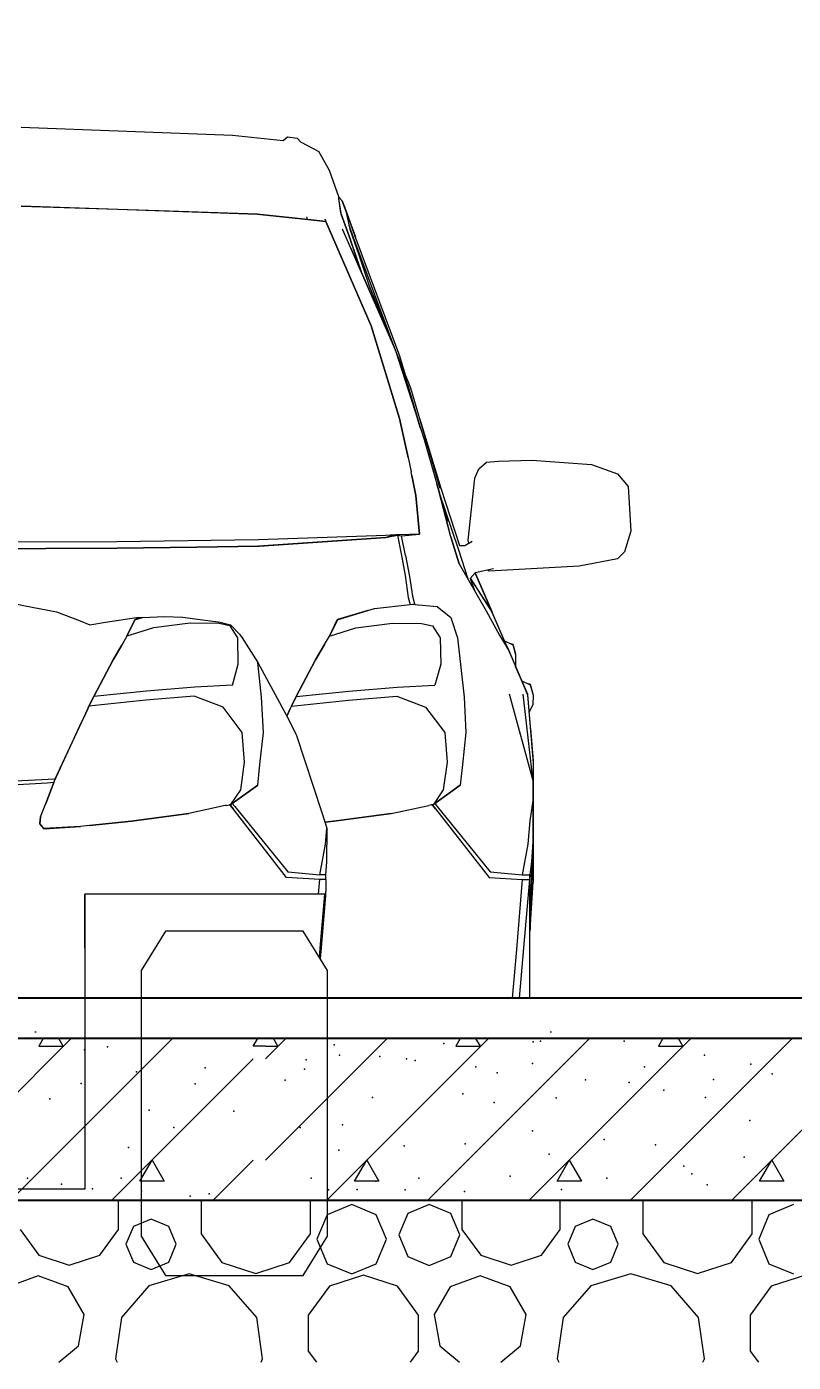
# Model space of a CAD drawing. Header units: millimetres. Extents: x 18162 to 7085488, y 72188 to 247925.
# Drawn here: x 4253087 to 4254033, y 100003 to 101653 of the extents above; entities that cross this region are included whole.
import ezdxf

# ---------------------------------------------------------------- set-up
doc = ezdxf.new("R2010")
doc.units = ezdxf.units.MM
doc.header["$MEASUREMENT"] = 0
doc.layers.add('Interior - Furniture', color=7, linetype='Continuous')
doc.layers.add('Structural - Bearing', color=7, linetype='Continuous')
doc.styles.add('GENERATED_STYLE_3', font='', dxfattribs={"width": 0.8})
doc.styles.get('GENERATED_STYLE_3').set_extended_font_data('ISOCPEUR MON')
doc.dimstyles.new('GENERATED_STYLE__12', dxfattribs={"dimtxt": 330.000007, "dimasz": 171, "dimexe": 0.18, "dimexo": 150, "dimgap": 0, "dimtad": 1, "dimdec": 0, "dimzin": 0, "dimdsep": 46, "dimtxsty": 'GENERATED_STYLE_3', "dimblk": 'ARROWHEAD_2', "dimblk1": 'ARROWHEAD_2', "dimblk2": 'ARROWHEAD_2', "dimcen": 0.09, "dimclrd": 13, "dimclre": 13, "dimclrt": 13, "dimadec": 0, "dimazin": 0, "dimtfac": 1, "dimtdec": 4, "dimtmove": 0, "dimatfit": 3, "dimfxl": 1, "dimtolj": 1, "dimtzin": 0, "dimarcsym": 0})

# ---------------------------------------------------------------- blocks, each defined once
blk = doc.blocks.new('*X1493', base_point=(4294986.6, 104752.7))
at = {"layer": 'Structural - Bearing', "color": 7, "linetype": 'Continuous', "lineweight": 9}
for p, q in [((4253199.9, 100166.9), (4253199.9, 100202.7)), ((4253301.9, 100202.7), (4253301.9, 100161.4)), ((4253436.9, 100161.4), (4253436.9, 100202.7)), ((4253624, 100202.7), (4253624, 100166.9)), ((4253745.4, 100166.9), (4253745.4, 100202.7)), ((4253847.4, 100202.7), (4253847.4, 100161.4)), ((4253982.4, 100161.4), (4253982.4, 100202.7)), ((4253487.9, 100197.6), (4253457.6, 100185)), ((4253518.2, 100185), (4253487.9, 100197.6)), ((4253557.1, 100186.6), (4253546, 100160)), ((4253583.7, 100197.6), (4253557.1, 100186.6)), ((4253610.2, 100186.6), (4253583.7, 100197.6)), ((4253621.3, 100160), (4253610.2, 100186.6)), ((4254033.5, 100197.6), (4254003.1, 100185)), ((4253218.3, 100170.4), (4253209.2, 100148.5)), ((4253240.2, 100179.5), (4253218.3, 100170.4)), ((4253262.1, 100170.4), (4253240.2, 100179.5)), ((4253271.2, 100148.5), (4253262.1, 100170.4)), ((4253457.6, 100185), (4253445, 100154.7)), ((4253530.8, 100154.7), (4253518.2, 100185)), ((4253763.8, 100170.4), (4253754.8, 100148.5)), ((4253785.8, 100179.5), (4253763.8, 100170.4)), ((4253807.7, 100170.4), (4253785.8, 100179.5)), ((4253816.8, 100148.5), (4253807.7, 100170.4)), ((4254003.1, 100185), (4253990.6, 100154.7)), ((4253078.4, 100166.9), (4253101.6, 100135)), ((4253176.7, 100135), (4253199.9, 100166.9)), ((4253301.9, 100161.4), (4253327.7, 100125.9)), ((4253411.1, 100125.9), (4253436.9, 100161.4)), ((4253445, 100154.7), (4253457.6, 100124.4)), ((4253518.2, 100124.4), (4253530.8, 100154.7)), ((4253546, 100160), (4253557.1, 100133.4)), ((4253610.2, 100133.4), (4253621.3, 100160)), ((4253624, 100166.9), (4253647.2, 100135)), ((4253722.2, 100135), (4253745.4, 100166.9)), ((4253847.4, 100161.4), (4253873.2, 100125.9)), ((4253956.6, 100125.9), (4253982.4, 100161.4)), ((4253990.6, 100154.7), (4254003.1, 100124.4)), ((4253209.2, 100148.5), (4253218.3, 100126.5)), ((4253262.1, 100126.5), (4253271.2, 100148.5)), ((4253754.8, 100148.5), (4253763.8, 100126.5)), ((4253807.7, 100126.5), (4253816.8, 100148.5)), ((4253101.6, 100135), (4253139.1, 100122.8)), ((4253139.1, 100122.8), (4253176.7, 100135)), ((4253218.3, 100126.5), (4253240.2, 100117.5)), ((4253240.2, 100117.5), (4253262.1, 100126.5)), ((4253327.7, 100125.9), (4253369.4, 100112.4)), ((4253369.4, 100112.4), (4253411.1, 100125.9)), ((4253457.6, 100124.4), (4253487.9, 100111.8)), ((4253487.9, 100111.8), (4253518.2, 100124.4)), ((4253557.1, 100133.4), (4253583.7, 100122.4)), ((4253583.7, 100122.4), (4253610.2, 100133.4)), ((4253647.2, 100135), (4253684.7, 100122.8)), ((4253684.7, 100122.8), (4253722.2, 100135)), ((4253763.8, 100126.5), (4253785.8, 100117.5)), ((4253785.8, 100117.5), (4253807.7, 100126.5)), ((4253873.2, 100125.9), (4253914.9, 100112.4)), ((4253914.9, 100112.4), (4253956.6, 100125.9)), ((4254003.1, 100124.4), (4254033.5, 100111.8)), ((4253100.9, 100109.4), (4253063.9, 100096)), ((4253137.9, 100096), (4253100.9, 100109.4)), ((4253287.1, 100111.8), (4253237.4, 100097.2)), ((4253336.7, 100097.2), (4253287.1, 100111.8)), ((4253502.4, 100110.2), (4253460.3, 100096.6)), ((4253544.5, 100096.6), (4253502.4, 100110.2)), ((4253646.5, 100109.4), (4253609.5, 100096)), ((4253683.4, 100096), (4253646.5, 100109.4)), ((4253832.6, 100111.8), (4253783, 100097.2)), ((4253882.3, 100097.2), (4253832.6, 100111.8)), ((4254048, 100110.2), (4254005.9, 100096.6)), ((4253157.6, 100061.9), (4253137.9, 100096)), ((4253237.4, 100097.2), (4253203.5, 100058.1)), ((4253370.6, 100058.1), (4253336.7, 100097.2)), ((4253460.3, 100096.6), (4253434.3, 100060.8)), ((4253570.5, 100060.8), (4253544.5, 100096.6)), ((4253609.5, 100096), (4253589.8, 100061.9)), ((4253703.1, 100061.9), (4253683.4, 100096)), ((4253783, 100097.2), (4253749.1, 100058.1)), ((4253916.1, 100058.1), (4253882.3, 100097.2)), ((4254005.9, 100096.6), (4253979.9, 100060.8)), ((4253150.7, 100023.1), (4253157.6, 100061.9)), ((4253203.5, 100058.1), (4253196.2, 100006.9)), ((4253377.9, 100006.9), (4253370.6, 100058.1)), ((4253434.3, 100060.8), (4253434.3, 100016.6)), ((4253570.5, 100016.6), (4253570.5, 100060.8)), ((4253589.8, 100061.9), (4253596.6, 100023.1)), ((4253696.3, 100023.1), (4253703.1, 100061.9)), ((4253749.1, 100058.1), (4253741.7, 100006.9)), ((4253923.5, 100006.9), (4253916.1, 100058.1)), ((4253979.9, 100060.8), (4253979.9, 100016.6)), ((4253126.4, 100002.7), (4253150.7, 100023.1)), ((4253596.6, 100023.1), (4253621, 100002.7)), ((4253671.9, 100002.7), (4253696.3, 100023.1)), ((4253196.2, 100006.9), (4253198.1, 100002.7)), ((4253376, 100002.7), (4253377.9, 100006.9)), ((4253434.3, 100016.6), (4253444.4, 100002.7)), ((4253560.4, 100002.7), (4253570.5, 100016.6)), ((4253741.7, 100006.9), (4253743.7, 100002.7)), ((4253921.6, 100002.7), (4253923.5, 100006.9)), ((4253979.9, 100016.6), (4253990, 100002.7))]:
    blk.add_line(p, q, dxfattribs=at)
blk = doc.blocks.new('*X1495', base_point=(4294986.6, 104752.7))
at = {"layer": 'Structural - Bearing', "color": 7, "linetype": 'Continuous', "lineweight": 9}
for p, q in [((4252941.5, 100202.7), (4253141.5, 100402.7)), ((4253066.5, 100202.7), (4253266.5, 100402.7)), ((4253106.9, 100402.7), (4253101.5, 100393.3)), ((4253131.5, 100393.3), (4253126.1, 100402.7)), ((4253366.4, 100393.3), (4253371.9, 100402.7)), ((4253381.5, 100252.6), (4253531.6, 100402.7)), ((4253381.5, 100377.6), (4253406.6, 100402.7)), ((4253396.7, 100393.3), (4253391.2, 100402.7)), ((4253456.6, 100202.7), (4253656.6, 100402.7)), ((4253581.6, 100202.7), (4253781.6, 100402.7)), ((4253622, 100402.7), (4253616.6, 100393.3)), ((4253646.7, 100393.3), (4253641.2, 100402.7)), ((4253706.6, 100202.7), (4253906.6, 100402.7)), ((4253831.6, 100202.7), (4254031.6, 100402.7)), ((4253872, 100402.7), (4253866.6, 100393.3)), ((4253896.7, 100393.3), (4253891.2, 100402.7)), ((4253956.6, 100202.7), (4254156.6, 100402.7)), ((4253101.5, 100393.3), (4253131.5, 100393.3)), ((4253381.5, 100393.3), (4253366.4, 100393.3)), ((4253381.5, 100393.3), (4253396.7, 100393.3)), ((4253616.6, 100393.3), (4253646.7, 100393.3)), ((4253866.6, 100393.3), (4253896.7, 100393.3)), ((4253191.5, 100202.7), (4253366.4, 100377.6)), ((4253226.3, 100226.6), (4253241.4, 100252.6)), ((4253241.4, 100252.6), (4253256.3, 100226.6)), ((4253316.5, 100202.7), (4253366.4, 100252.6)), ((4253491.4, 100226.6), (4253506.5, 100252.6)), ((4253506.5, 100252.6), (4253521.5, 100226.6)), ((4253741.4, 100226.6), (4253756.5, 100252.6)), ((4253756.5, 100252.6), (4253771.5, 100226.6)), ((4253991.4, 100226.6), (4254006.5, 100252.6)), ((4254006.5, 100252.6), (4254021.5, 100226.6)), ((4253256.3, 100226.6), (4253226.3, 100226.6)), ((4253521.5, 100226.6), (4253491.4, 100226.6)), ((4253771.5, 100226.6), (4253741.4, 100226.6)), ((4254021.5, 100226.6), (4253991.4, 100226.6))]:
    blk.add_line(p, q, dxfattribs=at)
for p in [(4253997.4, 100402.6), (4253158.1, 100388.7), (4253186.4, 100392.6), (4253466.2, 100395.1), (4253601.5, 100396.4), (4253711.8, 100398.6), (4253720.8, 100399.5), (4253824.3, 100399.5), (4253431.8, 100376.3), (4253472.7, 100382.3), (4253522.5, 100380.7), (4253555.5, 100377.8), (4253566.3, 100375.5), (4253641.1, 100367.9), (4253710.9, 100372), (4253849.4, 100367.9), (4253923.4, 100382.3), (4253980.8, 100371.1), (4253222, 100361.5), (4253307.1, 100366.5), (4253405.7, 100351.3), (4253429.6, 100364.7), (4253667.3, 100360.4), (4253776.4, 100351.6), (4253934.6, 100352.3), (4254007.1, 100359.1), (4253153.8, 100347.1), (4253294.5, 100346.9), (4253625, 100334.6), (4253830.5, 100348.5), (4253873.2, 100339.1), (4253115.2, 100328.4), (4253513.7, 100329.9), (4253663.8, 100323.9), (4253740.4, 100329.4), (4253924.8, 100329.9), (4253237.8, 100314.2), (4253342.4, 100312.9), (4253268.2, 100292.8), (4253424.1, 100292.8), (4253476.5, 100296), (4253711, 100288.5), (4253979.3, 100301.3), (4253552.5, 100270.2), (4253628.1, 100272.7), (4253799.5, 100278.1), (4253862.9, 100271.5), (4253212.5, 100268.1), (4253472, 100265), (4253731.5, 100259.9), (4253972.3, 100256.1), (4253898.1, 100244.9), (4253907.9, 100235.4), (4253087.4, 100230.1), (4253129.5, 100222.8), (4253203.3, 100230.1), (4253438, 100230.1), (4253517.8, 100226.4), (4253570.9, 100230.1), (4253683.4, 100232.5), (4253802.7, 100230.1), (4253926.7, 100221.9), (4253167.7, 100217.1), (4253228.4, 100214.1), (4253288.3, 100207.8), (4253311.7, 100210.8), (4253459.4, 100215.8), (4253494.6, 100216.1), (4253553.9, 100215.6), (4253627.2, 100213.6), (4253747, 100216.1)]:
    blk.add_point(p, dxfattribs=at)
blk = doc.blocks.new('*D1582', base_point=(4294986.6, 104752.7))
at = {"color": 12, "linetype": 'Continuous', "lineweight": 35}
for p, q in [((4242680.2, 104817.7), (4242905.2, 104687.8)), ((4242680.2, 100067.7), (4242905.2, 99937.8))]:
    blk.add_line(p, q, dxfattribs=at)
at = {"color": 13, "linetype": 'Continuous', "lineweight": 13}
for p, q in [((4244092.8, 104752.7), (4242623.9, 104752.7)), ((4242792.7, 100002.7), (4242792.7, 104752.7)), ((4242961.4, 100002.7), (4242623.9, 100002.7)), ((4242792.7, 99892.7), (4242792.7, 100002.7))]:
    blk.add_line(p, q, dxfattribs=at)
at = {"color": 13, "lineweight": 13, "char_height": 330, "attachment_point": 7, "rotation": 90, "style": 'GENERATED_STYLE_3'}
for s, insert in [('\\A1;{\\pql;\\fISOCPEUR MON|b0|i0|c0|p0;\\W0.800000;600}', (4242822.5, 104134.4)), ('\\A1;{\\pql;\\fISOCPEUR MON|b0|i0|c0|p0;\\W0.800000;4,750}', (4242888.3, 101672.9))]:
    blk.add_mtext(s, dxfattribs=dict(at, insert=insert))
blk = doc.blocks.new('ARROWHEAD_2')
at = {"color": 0, "linetype": 'Continuous', "lineweight": 0}
for p, q in [((-0.3781, -0.655), (0.3781, 0.655)), ((0, 0), (-1, 0))]:
    blk.add_line(p, q, dxfattribs=at)
blk = doc.blocks.new('*D1584', base_point=(4294986.6, 104752.7))
at = {"color": 12, "linetype": 'Continuous', "lineweight": 35}
for p, q in [((4241780.2, 105417.7), (4242005.2, 105287.8)), ((4241780.2, 100067.7), (4242005.2, 99937.8))]:
    blk.add_line(p, q, dxfattribs=at)
at = {"color": 13, "linetype": 'Continuous', "lineweight": 13}
for p, q in [((4241892.7, 100002.7), (4241892.7, 105352.7)), ((4242863.1, 100002.7), (4241723.9, 100002.7)), ((4241892.7, 99892.7), (4241892.7, 100002.7))]:
    blk.add_line(p, q, dxfattribs=at)
at = {"color": 13, "lineweight": 13, "insert": (4241988.3, 102262.7), "char_height": 330, "attachment_point": 7, "rotation": 90, "style": 'GENERATED_STYLE_3'}
blk.add_mtext('\\A1;{\\pql;\\fISOCPEUR MON|b0|i0|c0|p0;\\W0.800000;5,350}', dxfattribs=at)

msp = doc.modelspace()

# ---------------------------------------------------------------- hatches: boundary and pattern name
at = {"layer": 'Structural - Bearing', "linetype": 'Continuous', "lineweight": 9}
h = msp.add_hatch(dxfattribs=at)
h.set_pattern_fill('Lightweight_Concrete_0003', style=0, pattern_type=2)
h.set_pattern_definition([(0, (4294986.6, 104752.7), (0, 1169.134), [73.125, -601.875]), (0, (4295324.1, 105337.3), (0, 1169.134), [73.125, -601.875]), (60, (4294986.6, 104752.7), (-1012.5, 584.567), [73.125, -601.875]), (60, (4295661.6, 104752.7), (-1012.5, 584.567), [73.125, -601.875]), (120, (4295059.7, 104752.7), (1012.5, 584.567), [73.125, -601.875]), (120, (4295734.7, 104752.7), (1012.5, 584.567), [73.125, -601.875]), (0, (4294986.58, 104865.2), (0, 225), [0, -225, 0, -337.5]), (45, (4295099.08, 104865.2), (-159.099, 159.099), [0, -168.75, 0, -281.25])])
h.paths.add_polyline_path([(4250763.1, 100402.7), (4256912.9, 100402.7), (4256912.9, 100452.7), (4250763.1, 100452.7)])

# ---------------------------------------------------------------- linework, layer by layer
at = {"layer": 'Interior - Furniture', "color": 7, "linetype": 'Continuous', "lineweight": 13}
for p, q in [((4253079.9, 101528.9), (4253340.6, 101518.9)), ((4253340.6, 101518.9), (4253403.2, 101512.4)), ((4253403.1, 101512.4), (4253408.8, 101516.7)), ((4253408.8, 101516.7), (4253420.4, 101515.3)), ((4253420.4, 101515.3), (4253425.6, 101510)), ((4253425.5, 101510.1), (4253447.2, 101498.6)), ((4253460.4, 101475.3), (4253447.2, 101498.6)), ((4253472.1, 101442.7), (4253460.4, 101475.3)), ((4253474.6, 101422.8), (4253471.8, 101440.6)), ((4253471.9, 101440.8), (4253472, 101442.2)), ((4253476.1, 101437.9), (4253472, 101442.2)), ((4253472.1, 101442.7), (4253472.1, 101442.1)), ((4253472.1, 101442.5), (4253476.1, 101438)), ((4253079.9, 101431.4), (4253199.1, 101427.3)), ((4253199.1, 101427.2), (4253079.9, 101431.3)), ((4253199.1, 101427.3), (4253371.3, 101421.3)), ((4253262.6, 101425.1), (4253199.2, 101427.2)), ((4253371.3, 101421.3), (4253262.6, 101425.1)), ((4253474.9, 101422.5), (4253472.1, 101440.1)), ((4253476.1, 101438), (4253476.1, 101437.9)), ((4253476.1, 101438), (4253476.2, 101437.7)), ((4253481.5, 101423.4), (4253476.1, 101437.9)), ((4253476.2, 101437.7), (4253480.4, 101427)), ((4253480.4, 101427), (4253487.3, 101407.7)), ((4253480.4, 101427), (4253480.5, 101426.2)), ((4253371.3, 101421.3), (4253433.6, 101414.7)), ((4253433.6, 101414.8), (4253371.3, 101421.3)), ((4253433.5, 101414.8), (4253432.4, 101418)), ((4253456.1, 101412.3), (4253433.5, 101414.8)), ((4253456.1, 101412.4), (4253433.6, 101414.8)), ((4253433.6, 101414.7), (4253456.1, 101412.4)), ((4253454.9, 101415.7), (4253456.1, 101412.3)), ((4253456.1, 101412.4), (4253512.1, 101283.5)), ((4253512.1, 101283.5), (4253456.1, 101412.4)), ((4253474.8, 101421.9), (4253474.7, 101422.2)), ((4253486.5, 101389.5), (4253475, 101421.5)), ((4253475, 101421.5), (4253486.5, 101389.5)), ((4253481.2, 101423.2), (4253485.7, 101402.9)), ((4253482.6, 101420.4), (4253481.5, 101423.4)), ((4253491.9, 101395.1), (4253482.6, 101420.4)), ((4253492.8, 101392.7), (4253482.6, 101420.4)), ((4253490.7, 101391.2), (4253484.7, 101407.4)), ((4253476.2, 101403), (4253533.4, 101272.6)), ((4253485.7, 101402.9), (4253496.1, 101372.5)), ((4253542.4, 101251.9), (4253490.7, 101391.2)), ((4253547.2, 101246), (4253491.9, 101395.1)), ((4253500.4, 101348.6), (4253486.5, 101389.3)), ((4253486.5, 101389.3), (4253500.5, 101348.1)), ((4253486.5, 101380.2), (4253532.7, 101274.2)), ((4253496.1, 101372.5), (4253509.1, 101334)), ((4253500.9, 101347.1), (4253500.4, 101348.6)), ((4253500.5, 101348.1), (4253500.7, 101347.5)), ((4253509.1, 101334), (4253560.6, 101206.8)), ((4253512.1, 101283.5), (4253546.9, 101168.8)), ((4253546.9, 101168.8), (4253512.1, 101283.5)), ((4253533.4, 101272.6), (4253542, 101252.8)), ((4253542, 101252.8), (4253577.3, 101142.7)), ((4253542, 101252.8), (4253557.5, 101208.3)), ((4253554.5, 101221.9), (4253547.2, 101246)), ((4253554.4, 101222.3), (4253547.2, 101246)), ((4253572.4, 101157.9), (4253557.5, 101208.3)), ((4253557.5, 101208.3), (4253572.9, 101156.5)), ((4253560.6, 101206.8), (4253596.8, 101082.8)), ((4253546.9, 101168.8), (4253557.5, 101120.5)), ((4253557.5, 101120.5), (4253546.9, 101168.8)), ((4253547.3, 101167.2), (4253547.3, 101167.1)), ((4253572, 101167.9), (4253597.8, 101082.8)), ((4253577.3, 101142.7), (4253593.1, 101088)), ((4253557.5, 101120.5), (4253561.3, 101103.1)), ((4253644.7, 101106.6), (4253654.4, 101114.7)), ((4253654.4, 101114.7), (4253669.2, 101116.3)), ((4253669.2, 101116.3), (4253710.4, 101117.2)), ((4253710.4, 101117.2), (4253784.1, 101111.9)), ((4253784.1, 101111.9), (4253816.1, 101100.4)), ((4253562.2, 101098.4), (4253561.3, 101103.1)), ((4253562.2, 101098.4), (4253567, 101073.6)), ((4253567, 101073.6), (4253562.2, 101098.4)), ((4253631.7, 101018.6), (4253640, 101095.1)), ((4253640, 101095.1), (4253644.7, 101106.6)), ((4253816.1, 101100.4), (4253829.4, 101084.8)), ((4253593.1, 101088), (4253593, 101088.5)), ((4253606, 101041.7), (4253593.1, 101088)), ((4253593.1, 101088), (4253593.1, 101088)), ((4253593.1, 101088), (4253595.4, 101079.3)), ((4253609.8, 101023.9), (4253595.4, 101079.3)), ((4253595.4, 101079.3), (4253610, 101023.2)), ((4253597.8, 101082.8), (4253620.9, 101012.1)), ((4253829.4, 101084.8), (4253832.7, 101029.5)), ((4253567, 101073.6), (4253571.7, 101025.9)), ((4253571.7, 101025.9), (4253567, 101073.6)), ((4253620.1, 101006.1), (4253596.3, 101076.6)), ((4253832.7, 101029.5), (4253824.8, 101004)), ((4253074.6, 101016.6), (4253197.9, 101017)), ((4253197.9, 101017), (4253372.9, 101019.2)), ((4253372.9, 101019.2), (4253530, 101024.9)), ((4253530, 101022), (4253372.9, 101010.9)), ((4253373.5, 101010.9), (4253530, 101022)), ((4253530, 101024.9), (4253535.8, 101025.2)), ((4253535.8, 101023.3), (4253530, 101022)), ((4253530, 101022), (4253535.8, 101022.9)), ((4253535.8, 101025.2), (4253542.3, 101025.6)), ((4253542.3, 101024.5), (4253535.8, 101023.3)), ((4253535.8, 101022.9), (4253542.2, 101024.2)), ((4253542.2, 101024.2), (4253544.6, 101024.8)), ((4253542.3, 101025.6), (4253547.3, 101025.7)), ((4253547.3, 101025.2), (4253542.3, 101024.5)), ((4253544.6, 101024.8), (4253548.8, 101001.6)), ((4253544.6, 101024.8), (4253549.4, 101023.7)), ((4253547.3, 101025.7), (4253571.7, 101025.9)), ((4253571.7, 101025.9), (4253547.3, 101025.2)), ((4253549.4, 101023.7), (4253571.7, 101025.9)), ((4253554.2, 100999.4), (4253549.4, 101023.7)), ((4253610, 101023.2), (4253610.1, 101022.8)), ((4253610.1, 101022.8), (4253610.1, 101023)), ((4253614.9, 101007.7), (4253610.1, 101022.8)), ((4253610.1, 101022.8), (4253614.9, 101007.7)), ((4253620.8, 101012.1), (4253627.5, 101011.8)), ((4253627.5, 101011.8), (4253636.7, 101017.4)), ((4253632.5, 101014.8), (4253631.7, 101018.6)), ((4253074.6, 101008.2), (4253110.1, 101008.3)), ((4253197.9, 101008.6), (4253110.1, 101008.3)), ((4253110.1, 101008.3), (4253197.9, 101008.6)), ((4253296.8, 101009.9), (4253197.9, 101008.6)), ((4253197.9, 101008.6), (4253296.8, 101009.9)), ((4253372.9, 101010.9), (4253296.8, 101009.9)), ((4253296.8, 101009.9), (4253372.9, 101010.9)), ((4253372.9, 101010.9), (4253373.5, 101010.9)), ((4253548.8, 101001.6), (4253553.8, 100974.9)), ((4253554.2, 100999.4), (4253559.3, 100973.5)), ((4253620.7, 100989.3), (4253614.9, 101007.7)), ((4253614.9, 101007.7), (4253620.7, 100989.3)), ((4253631.5, 100970.3), (4253620.1, 101006.1)), ((4253816.1, 100995.6), (4253768.6, 100986.5)), ((4253824.8, 101004), (4253816.1, 100995.6)), ((4253620, 100991.7), (4253619.9, 100992)), ((4253620.7, 100989.3), (4253653.8, 100931.1)), ((4253640.5, 100978.1), (4253634, 100971.2)), ((4253662.9, 100983), (4253640.5, 100978.1)), ((4253657.5, 100980.2), (4253655.5, 100981.4)), ((4253768.6, 100986.5), (4253657.5, 100980.2)), ((4253553.8, 100974.9), (4253557.6, 100947.5)), ((4253559.3, 100973.5), (4253563, 100949.3)), ((4253634.2, 100971.4), (4253635.8, 100966.5)), ((4253634.2, 100971.4), (4253661.3, 100929.2)), ((4253634.2, 100971.4), (4253661.1, 100929.4)), ((4253635.7, 100966.6), (4253639.3, 100956.5)), ((4253640.4, 100978), (4253641.3, 100976.3)), ((4253641.3, 100976.3), (4253661.1, 100929.4)), ((4253676.7, 100894.1), (4253641.3, 100976.3)), ((4253557.6, 100947.5), (4253560.1, 100939.1)), ((4253563, 100949.3), (4253565.5, 100940)), ((4253470.1, 100920.2), (4253507.9, 100931.7)), ((4253507.9, 100931.7), (4253470.3, 100920.3)), ((4253507.9, 100931.7), (4253515.9, 100934.1)), ((4253515.9, 100934.1), (4253560.1, 100939.2)), ((4253515.9, 100934.1), (4253515.9, 100934.1)), ((4253560.1, 100939.2), (4253562.9, 100939.5)), ((4253562.9, 100939.5), (4253565.7, 100939.2)), ((4253565.7, 100939.2), (4253565.5, 100940)), ((4253565.5, 100940), (4253565.5, 100940)), ((4253565.7, 100939.2), (4253593.4, 100936.7)), ((4253593.4, 100936.7), (4253610.2, 100923)), ((4253593.4, 100936.7), (4253593.4, 100936.7)), ((4253653.8, 100931.1), (4253670.8, 100900.4)), ((4253661.3, 100929.2), (4253661.1, 100929.4)), ((4253679.4, 100887.4), (4253661.3, 100929.2)), ((4253210.4, 100899.9), (4253220.1, 100920.2)), ((4253220.3, 100920.1), (4253210.4, 100899.9)), ((4253220.1, 100920.2), (4253229.5, 100923)), ((4253229.4, 100923), (4253220.3, 100920.3)), ((4253220.3, 100920.3), (4253220.3, 100920.1)), ((4253288.4, 100915.9), (4253243, 100910.1)), ((4253324, 100915.5), (4253288.4, 100915.9)), ((4253337.8, 100912.5), (4253324, 100915.5)), ((4253347.1, 100897.9), (4253337.8, 100912.5)), ((4253460.4, 100899.9), (4253470.1, 100920.2)), ((4253470.3, 100920.1), (4253460.4, 100899.9)), ((4253470.3, 100920.3), (4253470.3, 100920.1)), ((4253493, 100910.1), (4253538.4, 100915.9)), ((4253538.4, 100915.9), (4253574, 100915.5)), ((4253574, 100915.5), (4253587.8, 100912.5)), ((4253587.8, 100912.5), (4253597.1, 100897.9)), ((4253610.2, 100923), (4253618.7, 100897.8)), ((4253210.4, 100899.9), (4253204.3, 100889.5)), ((4253243, 100910.1), (4253210.4, 100899.9)), ((4253210.4, 100899.9), (4253210.4, 100899.9)), ((4253210.4, 100899.9), (4253210.4, 100899.9)), ((4253347.1, 100897.9), (4253347.1, 100897.9)), ((4253347.9, 100865.5), (4253347.1, 100897.9)), ((4253454.3, 100889.5), (4253460.4, 100899.9)), ((4253460.4, 100899.9), (4253493, 100910.1)), ((4253597.1, 100897.9), (4253597.1, 100897.9)), ((4253597.1, 100897.9), (4253597.9, 100865.5)), ((4253618.7, 100897.8), (4253626.7, 100824.6)), ((4253670.8, 100900.4), (4253681.7, 100882.1)), ((4253193.3, 100870.7), (4253204.3, 100889.5)), ((4253204.3, 100889.5), (4253193.3, 100870.7)), ((4253443.3, 100870.7), (4253454.3, 100889.5)), ((4253454.3, 100889.5), (4253443.3, 100870.7)), ((4253676.5, 100894.2), (4253686.9, 100889.3)), ((4253680.7, 100883.7), (4253679.4, 100887.4)), ((4253679.4, 100887.4), (4253704.9, 100828.4)), ((4253681.7, 100882.1), (4253681.7, 100882.1)), ((4253681.7, 100882.1), (4253704.9, 100827.3)), ((4253682.7, 100891.3), (4253686.8, 100890)), ((4253686.8, 100890), (4253690, 100878)), ((4253686.9, 100889.3), (4253690.3, 100876.5)), ((4253169.5, 100825.3), (4253193.3, 100870.7)), ((4253193.3, 100870.7), (4253169.5, 100825.3)), ((4253340.6, 100839.4), (4253347.9, 100865.5)), ((4253376.7, 100824.6), (4253372.1, 100867.2)), ((4253419.5, 100825.3), (4253443.3, 100870.7)), ((4253443.3, 100870.7), (4253419.5, 100825.3)), ((4253597.9, 100865.5), (4253590.6, 100839.4)), ((4253690, 100878), (4253690.2, 100877.6)), ((4253690.1, 100877.6), (4253690.2, 100877.6)), ((4253690.2, 100877.6), (4253690.3, 100876.5)), ((4253690.3, 100876.5), (4253690.3, 100864.7)), ((4253690.3, 100864.7), (4253690.3, 100864.5)), ((4253690.3, 100864.5), (4253690.3, 100862.3)), ((4253698, 100844.7), (4253690.3, 100862.6)), ((4253691.2, 100859.7), (4253705.1, 100827.8)), ((4253234.4, 100832), (4253169.5, 100825.3)), ((4253294, 100836.7), (4253234.4, 100832)), ((4253340.6, 100839.4), (4253294, 100836.7)), ((4253419.5, 100825.3), (4253484.4, 100832)), ((4253484.4, 100832), (4253544, 100836.7)), ((4253544, 100836.7), (4253590.6, 100839.4)), ((4253697.8, 100844.8), (4253708.3, 100839.9)), ((4253704.2, 100841.8), (4253708.2, 100840.6)), ((4253708.2, 100840.6), (4253711.5, 100828.5)), ((4253708.3, 100839.9), (4253711.8, 100827)), ((4253161.6, 100809.4), (4253163.4, 100813.4)), ((4253163.4, 100813.4), (4253161.6, 100809.4)), ((4253163.4, 100813.4), (4253169.5, 100825.3)), ((4253169.5, 100825.3), (4253163.4, 100813.4)), ((4253233.9, 100821), (4253163.4, 100813.4)), ((4253293.4, 100825.8), (4253233.9, 100821)), ((4253329.1, 100812), (4253293.4, 100825.8)), ((4253378.9, 100780.8), (4253376.7, 100824.6)), ((4253411.6, 100809.4), (4253413.4, 100813.4)), ((4253413.4, 100813.4), (4253411.6, 100809.4)), ((4253413.4, 100813.4), (4253419.5, 100825.3)), ((4253419.5, 100825.3), (4253413.4, 100813.4)), ((4253413.4, 100813.4), (4253483.9, 100821)), ((4253483.9, 100821), (4253543.4, 100825.8)), ((4253543.4, 100825.8), (4253579.1, 100812)), ((4253626.7, 100824.6), (4253628.9, 100780.8)), ((4253712, 100721), (4253682.8, 100828.4)), ((4253699.1, 100828.4), (4253711.1, 100724.2)), ((4253704.9, 100828.4), (4253705.1, 100827.8)), ((4253704.9, 100827.3), (4253712, 100743.1)), ((4253705.1, 100827.8), (4253712, 100743.8)), ((4253711.7, 100815.1), (4253706.8, 100806.5)), ((4253711.5, 100828.5), (4253711.6, 100828.1)), ((4253711.6, 100828.1), (4253711.8, 100827)), ((4253711.6, 100828.1), (4253711.6, 100828.1)), ((4253711.8, 100827), (4253711.7, 100815.2)), ((4253711.7, 100815.2), (4253711.7, 100815.1)), ((4253157.2, 100799.5), (4253154.8, 100794.4)), ((4253154.8, 100794.4), (4253157.1, 100799.4)), ((4253157.1, 100799.4), (4253161.6, 100809.4)), ((4253161.6, 100809.4), (4253157.2, 100799.5)), ((4253352.8, 100780.9), (4253329.1, 100812)), ((4253407.9, 100801.1), (4253411.6, 100809.4)), ((4253411.6, 100809.4), (4253407.9, 100801.1)), ((4253579.1, 100812), (4253602.8, 100780.9)), ((4253121.1, 100721.2), (4253154.8, 100794.4)), ((4253154.8, 100794.4), (4253121.5, 100723.2)), ((4253355.6, 100744.3), (4253352.8, 100780.9)), ((4253374.5, 100741.4), (4253378.9, 100780.8)), ((4253602.8, 100780.9), (4253605.6, 100744.3)), ((4253628.9, 100780.8), (4253624.6, 100741.4)), ((4253708.6, 100785.8), (4253708.5, 100786)), ((4253708.6, 100785.8), (4253712, 100745.7)), ((4253350.8, 100710.1), (4253355.6, 100744.3)), ((4253371.8, 100715.9), (4253374.5, 100741.4)), ((4253374.6, 100741.4), (4253374.6, 100741.4)), ((4253374.6, 100741.4), (4253374.6, 100741.4)), ((4253605.6, 100744.3), (4253600.8, 100710.1)), ((4253624.6, 100741.4), (4253621.8, 100715.9)), ((4253711.9, 100745.8), (4253712, 100744)), ((4253711.9, 100745.8), (4253711.9, 100745.8)), ((4253712, 100745.7), (4253712, 100744)), ((4253712, 100744), (4253712, 100743.8)), ((4253712, 100743.8), (4253712, 100686.5)), ((4253712, 100743.1), (4253712, 100721.2)), ((4253121.5, 100723.2), (4253064.7, 100720.2)), ((4253111.7, 100718.1), (4253068.2, 100715.8)), ((4253110.1, 100693.2), (4253120.3, 100719)), ((4253120.3, 100719), (4253110.1, 100693.2)), ((4253120.3, 100719), (4253111.7, 100718.1)), ((4253121.5, 100723.2), (4253120.3, 100719)), ((4253120.3, 100719), (4253121.1, 100721.2)), ((4253121.5, 100723.2), (4253121.5, 100723.2)), ((4253371.8, 100715.9), (4253338.7, 100692)), ((4253340.4, 100693.2), (4253371.8, 100715.9)), ((4253621.8, 100715.9), (4253588.7, 100692)), ((4253590.4, 100693.2), (4253621.8, 100715.9)), ((4253712, 100721), (4253712, 100720.7)), ((4253712, 100699.2), (4253712, 100721)), ((4253338.7, 100692), (4253350.8, 100710.1)), ((4253600.8, 100710.1), (4253588.7, 100692)), ((4253712, 100699.2), (4253708, 100671.9)), ((4253712, 100699.2), (4253711.7, 100643.8)), ((4253712, 100707.7), (4253712, 100712.6)), ((4253712, 100598), (4253712, 100707.7)), ((4253712, 100699.2), (4253712, 100662.3)), ((4253103.7, 100676.8), (4253110.1, 100693.2)), ((4253331.6, 100690.5), (4253286.7, 100680.8)), ((4253333.1, 100690.8), (4253331.6, 100690.5)), ((4253333.1, 100690.8), (4253336.5, 100691.6)), ((4253338.7, 100692), (4253336.5, 100691.6)), ((4253336.5, 100691.6), (4253336.5, 100691.6)), ((4253336.5, 100691.6), (4253338.1, 100690.7)), ((4253338.1, 100690.7), (4253338.2, 100690.6)), ((4253338.2, 100690.5), (4253340.4, 100693.2)), ((4253338.2, 100690.6), (4253341.4, 100686.7)), ((4253341.4, 100686.7), (4253338.2, 100690.5)), ((4253343.5, 100689.4), (4253340.4, 100693.2)), ((4253407.4, 100601.9), (4253341.4, 100686.7)), ((4253343.5, 100689.4), (4253408.9, 100608.6)), ((4253536.7, 100680.8), (4253583.1, 100690.8)), ((4253583.2, 100690.8), (4253583.1, 100690.8)), ((4253586.5, 100691.6), (4253583.2, 100690.8)), ((4253588.7, 100692), (4253586.5, 100691.6)), ((4253586.5, 100691.6), (4253588.1, 100690.7)), ((4253588.1, 100690.7), (4253588.2, 100690.6)), ((4253588.2, 100690.5), (4253590.4, 100693.2)), ((4253588.2, 100690.6), (4253591.4, 100686.7)), ((4253591.4, 100686.7), (4253588.2, 100690.5)), ((4253590.4, 100693.2), (4253593.5, 100689.4)), ((4253591.4, 100686.7), (4253657.4, 100601.9)), ((4253593.5, 100689.4), (4253658.9, 100608.6)), ((4253102.7, 100668.2), (4253103.7, 100676.8)), ((4253103.7, 100676.8), (4253102.7, 100668.2)), ((4253107.7, 100662.1), (4253102.7, 100668.2)), ((4253102.7, 100668.2), (4253107.7, 100662)), ((4253103.7, 100676.8), (4253103.7, 100676.8)), ((4253153, 100664.8), (4253107.7, 100662.1)), ((4253107.7, 100662), (4253153, 100664.8)), ((4253164.3, 100666), (4253153, 100664.8)), ((4253216, 100671.4), (4253164.3, 100666)), ((4253164.3, 100666), (4253216, 100671.4)), ((4253216, 100671.4), (4253286.7, 100680.8)), ((4253216.1, 100671.4), (4253216, 100671.4)), ((4253286.7, 100680.8), (4253216.1, 100671.4)), ((4253286.7, 100680.8), (4253286.7, 100680.8)), ((4253466, 100671.4), (4253454.8, 100670.2)), ((4253454.8, 100670.2), (4253466, 100671.4)), ((4253466, 100671.4), (4253536.7, 100680.8)), ((4253536.7, 100680.8), (4253466.1, 100671.4)), ((4253708, 100671.9), (4253705.5, 100643)), ((4253455.5, 100643), (4253457.2, 100662.7)), ((4253712, 100662.3), (4253711.7, 100643.8)), ((4253712, 100661.5), (4253711.9, 100596.1)), ((4253711.9, 100659.2), (4253711.9, 100596)), ((4253712, 100598), (4253712, 100662.3)), ((4253448.4, 100604.8), (4253455.5, 100643)), ((4253705.5, 100643), (4253698.4, 100604.8)), ((4253711.7, 100643.8), (4253710, 100621.6)), ((4253711.3, 100624.8), (4253711.1, 100635.7)), ((4253711.4, 100627.7), (4253711.6, 100642.6)), ((4253711.4, 100639.9), (4253711.4, 100627.7)), ((4253711.7, 100643), (4253711.9, 100596)), ((4253710, 100621.6), (4253707.9, 100604.9)), ((4253710.2, 100624), (4253708, 100550.7)), ((4253708.3, 100537.4), (4253711.4, 100627.7)), ((4253448.5, 100599.3), (4253407.4, 100601.9)), ((4253408.9, 100608.6), (4253448.4, 100604.8)), ((4253447, 100581.1), (4253448.5, 100599.3)), ((4253455.5, 100604.9), (4253448.4, 100604.8)), ((4253448.4, 100604.8), (4253448.4, 100604.8)), ((4253455.8, 100599.2), (4253448.5, 100599.3)), ((4253657.4, 100601.9), (4253698.5, 100599.3)), ((4253658.9, 100608.6), (4253698.4, 100604.8)), ((4253698.5, 100599.3), (4253691.2, 100512.6)), ((4253698.4, 100604.8), (4253707.9, 100604.9)), ((4253698.5, 100599.3), (4253707.5, 100599.2)), ((4253698.5, 100599.3), (4253698.5, 100599.3)), ((4253707.5, 100599.2), (4253700.1, 100514.9)), ((4253707.9, 100604.9), (4253707.5, 100599.2)), ((4253708, 100602.8), (4253708, 100606.1)), ((4253708, 100573.9), (4253708, 100602.8)), ((4253708.3, 100537.4), (4253711.9, 100596)), ((4253712, 100598), (4253711.9, 100596.2)), ((4253711.9, 100596.1), (4253711.9, 100595.9)), ((4253158.4, 100514.4), (4253158.4, 100581.1)), ((4253449.1, 100514.4), (4253454.5, 100581.1)), ((4253455.7, 100579), (4253450.1, 100514.9)), ((4253708, 100527.8), (4253708, 100573.9)), ((4253709.3, 100567), (4253708.1, 100553)), ((4253709.5, 100571.8), (4253708.3, 100559.7)), ((4253258, 100535.6), (4253228, 100486.8)), ((4253428, 100535.6), (4253258, 100535.6)), ((4253458, 100486.8), (4253428, 100535.6)), ((4253708, 100534.3), (4253708.5, 100538.1)), ((4253708, 100534.6), (4253708.3, 100537.4)), ((4253708.5, 100538.1), (4253708.6, 100541.5)), ((4253708, 100467.7), (4253708, 100527.8)), ((4253448.2, 100502.8), (4253449.1, 100514.4)), ((4253450.1, 100514.9), (4253448.9, 100501.6)), ((4253691.2, 100512.6), (4253685.8, 100452.7)), ((4253700.1, 100514.9), (4253694.6, 100452.7)), ((4253708, 100452.7), (4253708, 100467.7)), ((4253228, 100158.6), (4253258, 100109.8)), ((4253428, 100109.8), (4253458, 100158.6)), ((4253258, 100109.8), (4253428, 100109.8))]:
    msp.add_line(p, q, dxfattribs=at)
at = {"layer": 'Interior - Furniture', "color": 7, "linetype": 'Continuous', "lineweight": 13, "flags": 128}
for points in [[(4252029.3, 100913.9), (4252041.6, 100919), (4252070.8, 100930), (4252111.2, 100937.7), (4252244.6, 100966.1), (4252344.7, 100977.6), (4252369.5, 100980.6), (4252476.4, 100982.5), (4252482.6, 100982.6), (4252595.6, 100983.5), (4252597, 100983.5), (4252598.4, 100983.5), (4252711.4, 100982.6), (4252717.6, 100982.5), (4252824.5, 100980.6), (4252849.3, 100977.6), (4252949.5, 100966.1), (4253082.8, 100937.7), (4253123.2, 100930), (4253152.5, 100919), (4253164.7, 100913.9)], [(4253164.7, 100913.9), (4253184.1, 100917.1), (4253222, 100923), (4253225.6, 100923), (4253229.4, 100923)], [(4253229.5, 100923), (4253256.7, 100924.4), (4253279.4, 100923.2), (4253294.3, 100921.5), (4253323.1, 100917.5), (4253325.5, 100917), (4253338.1, 100913.8), (4253339.1, 100913.1), (4253349.5, 100902.4), (4253352.8, 100897.8), (4253360.6, 100885.3), (4253372.1, 100867.2), (4253407.1, 100802.5), (4253419.3, 100778.6), (4253451.1, 100682.2), (4253457.2, 100662.7), (4253456.9, 100621), (4253455.5, 100604.9), (4253455.7, 100600.2), (4253455.8, 100599.2), (4253455.8, 100590.1), (4253455.7, 100579)], [(4253158.4, 100581.1), (4253158.4, 100387.6), (4253158.5, 100296.2), (4253158.5, 100216.8)], [(4253454.5, 100581.1), (4253252.9, 100581.1), (4253189.8, 100581.1), (4253158.4, 100581.1)], [(4253228, 100486.8), (4253228, 100459.3), (4253228, 100386.1), (4253228, 100322.7), (4253228, 100259.3), (4253228, 100186.2), (4253228, 100158.6)], [(4253458, 100158.6), (4253458, 100186.2), (4253458, 100259.3), (4253458, 100322.7), (4253458, 100386.1), (4253458, 100459.3), (4253458, 100486.8)], [(4253158.5, 100216.8), (4252691.1, 100216.8), (4252597, 100216.8), (4252503, 100216.8), (4252035.5, 100216.8)]]:
    msp.add_lwpolyline(points, dxfattribs=at)
at = {"layer": 'Structural - Bearing', "color": 7, "linetype": 'Continuous', "lineweight": 25}
for p, q in [((4256912.9, 100452.7), (4250763.1, 100452.7)), ((4256912.9, 100402.7), (4250763.1, 100402.7)), ((4256912.9, 100202.7), (4250763.1, 100202.7))]:
    msp.add_line(p, q, dxfattribs=at)

# ---------------------------------------------------------------- block references
at = {"layer": 'Structural - Bearing', "lineweight": 0}
for name in ['*X1495', '*X1493']:
    msp.add_blockref(name, (4294986.6, 104752.7), dxfattribs=at)

# ---------------------------------------------------------------- dimensions: what is measured, and where the dimension line sits
at = {"color": 13, "linetype": 'Continuous', "lineweight": 13}
for base, p2, picture, middle in [((4241892.7, 105352.7), (4243763.1, 105352.7), '*D1584', (4241661.7, 102815.5)), ((4242792.7, 104752.7), (4244242.8, 104752.7), '*D1582', (4242561.7, 102225.7))]:
    dim = msp.add_linear_dim(base=base, p1=(4259113.1, 100002.7), p2=p2, angle=90, dimstyle='GENERATED_STYLE__12', dxfattribs=at)
    dim.commit()
    dim.dimension.update_dxf_attribs({"geometry": picture, "text_midpoint": middle, "dimtype": 160, "text_rotation": 90})

doc.saveas('drawing.dxf')
